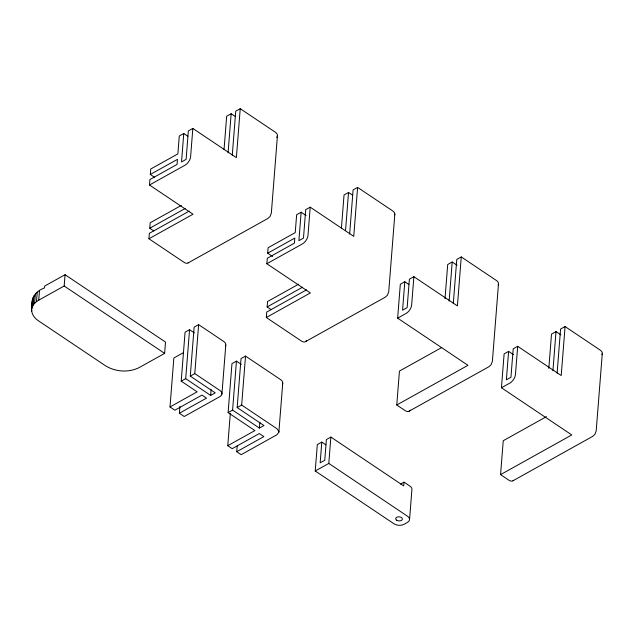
<?xml version="1.0" encoding="UTF-8"?>
<svg xmlns="http://www.w3.org/2000/svg" width="634" height="634" viewBox="0 0 634 634"><rect width="100%" height="100%" fill="white"/><g stroke="black" fill="none" stroke-linecap="round" stroke-linejoin="round"><path stroke-width="0.95" d="M31.7 311.191C30.353 300.175 33.879 291.672 44.562 287.923L44.713 286.037L65.056 274.704L165.529 342.091L164.634 353.392L139.203 367.562C128.726 372.855 115.428 371.936 105.506 365.778L38.523 320.852C34.101 318.022 30.519 312.887 31.993 307.427M32.461 299.684L32.144 305.54M31.724 309.107L32.968 297.647M32.223 307.062L33.206 305.113L33.943 295.698M33.206 305.113L34.632 303.29L35.377 293.875M34.632 303.29L36.495 301.633L37.232 292.219M36.495 301.633L38.737 300.175L39.474 290.76M38.737 300.175L64.169 286.005L65.056 274.704M188.678 262.452A7.164 4.169 60.9 0 1 184.106 262.357L148.935 238.772L193.021 214.213L149.481 185.009L149.909 179.549L177.037 164.436L177.441 159.348L150.313 174.461L154.419 177.219M150.313 174.461L150.741 169.001L177.869 153.888L179.279 135.993L183.765 133.497L187.878 136.247M148.935 238.772L149.37 233.312L189.13 211.162M153.824 230.95L149.767 228.224L150.195 222.764L181.316 205.424M183.765 133.497L181.53 161.932L186.111 159.38L188.346 130.945L192.839 128.44L236.379 157.644L240.231 108.676L275.394 132.26A7.164 4.383 4.5 0 1 276.662 137.427M225.561 345.823A7.164 4.383 4.5 0 0 223.754 341.488L198.632 324.64L194.781 373.608L219.895 390.457A7.164 4.383 4.5 0 1 219.832 396.662L184.232 416.498L179.374 413.241L206.502 398.128L201.977 395.093L174.849 410.206L169.999 406.949L173.851 357.988L183.178 352.789M192.839 128.44L190.612 156.685A7.164 3.836 -56.1 0 1 185.088 165.173L149.481 185.009M169.999 406.949L197.126 391.836L181.213 381.169L185.073 332.2L189.558 329.696L194.392 332.937M179.374 413.241L179.913 406.386M181.213 381.169L185.707 378.664L189.558 329.696M185.707 378.664L210.662 395.394L215.235 392.85L190.287 376.113L194.139 327.144L198.632 324.64M224.048 149.529L226.671 116.236L231.156 113.732L235.222 116.45M228.074 152.905L231.156 113.732M210.662 395.394L211.122 389.522M232.266 155.251L235.737 111.18L240.231 108.676M221.932 394.047L225.783 345.086M282.384 384.228A7.164 4.383 4.5 0 0 280.688 379.679L245.517 356.094L241.665 405.055L276.828 428.639L278.849 431.358A7.663 4.684 4.5 0 1 278.841 432.348L276.765 434.845L241.166 454.681L236.728 451.709L263.855 436.596L259.33 433.561L232.202 448.674L227.764 445.694L254.892 430.581L228.105 412.615L231.957 363.647L236.45 361.142L241.324 364.415M227.764 445.694L230.308 413.384M228.105 412.615L232.599 410.111L236.45 361.142M232.599 410.111L259.385 428.077L263.966 425.533L237.171 407.559L241.023 358.59L245.517 356.094M236.728 451.709L237.187 445.829M306.491 340.529A7.164 4.169 60.9 0 1 301.475 341.084L266.312 317.499L310.391 292.932L266.851 263.736L267.286 258.268L294.406 243.155L294.81 238.075L267.683 253.188L272.612 256.493M267.683 253.188L268.111 247.728L295.238 232.615L296.649 214.72L301.142 212.216L306.071 215.52M277.462 135.47L271.352 213.072L270.044 216.479L267.794 218.524L188.108 262.92M266.312 317.499L266.74 312.031L306.499 289.881M271.201 309.669L267.136 306.951L267.572 301.491L298.685 284.151M259.385 428.077L259.853 422.204M278.873 432.095L282.748 382.888M301.142 212.216L298.899 240.651L303.48 238.107L305.715 209.664L310.208 207.159L353.748 236.363L357.6 187.402L392.771 210.987A7.164 4.383 4.5 0 1 394.736 214.878M310.208 207.159L307.989 235.412A7.164 3.836 -56.1 0 1 302.458 243.892L266.851 263.736M409.564 519.428L411.934 489.297A7.164 4.383 4.5 0 0 409.873 486.08L404.009 482.149L403.715 485.921L330.877 437.064L328.8 463.43L407.504 516.219A7.164 4.383 4.5 0 1 407.44 522.416L404.048 524.31A7.164 4.383 4.5 0 1 393.936 523.771L315.233 470.983L317.309 444.616L321.803 442.112L325.892 444.862M321.803 442.112L320.17 462.828L324.751 460.284L326.383 439.568L330.877 437.064M341.417 228.256L344.04 194.955L348.534 192.451L352.591 195.177M345.53 230.649L348.534 192.451M349.643 233.97L353.106 189.899L357.6 187.402M394.831 214.197L388.721 291.791L387.422 295.206L385.171 297.243L305.485 341.647M410.15 410.063A7.164 4.169 60.9 0 1 405.142 410.61L396.765 404.999L467.979 365.319L397.645 318.149L400.316 284.254L404.809 281.75L408.914 284.5M404.809 281.75L402.566 310.184L407.147 307.633L409.382 279.198L413.875 276.693L457.415 305.897L461.267 256.928L496.438 280.513A7.164 4.383 4.5 0 1 498.134 285.062M396.765 404.999L399.436 371.096L441.787 347.495M413.875 276.693L411.656 304.946A7.164 3.836 -56.1 0 1 406.125 313.426L397.645 318.149M445.005 298.765L447.707 264.489L452.201 261.985L457.066 265.25M449.118 301.158L452.201 261.985M453.31 303.504L456.773 259.433L461.267 256.928M498.498 283.731L492.388 361.325L491.088 364.732L488.83 366.777L409.144 411.173M513.516 480.326A7.164 4.169 60.9 0 1 508.944 480.231L500.575 474.62L571.781 434.94L501.446 387.77L504.117 353.875L508.611 351.371L513.54 354.675M508.611 351.371L506.376 379.806L510.949 377.254L513.191 348.819L517.685 346.315L561.217 375.518L565.076 326.55L600.24 350.134A7.164 4.383 4.5 0 1 601.935 354.683M500.575 474.62L503.238 440.717L546.453 416.641M517.685 346.315L515.458 374.567A7.164 3.836 -56.1 0 1 509.926 383.047L501.446 387.77M548.814 368.386L551.509 334.11L556.002 331.606L560.876 334.871M552.919 370.779L556.002 331.606M557.112 373.125L560.583 329.054L565.076 326.55M602.3 353.352L596.19 430.946L594.89 434.353L592.639 436.398L512.954 480.794M149.767 228.224L185.207 208.483M267.136 306.951L302.577 287.202M190.287 376.113L194.781 373.608M237.171 407.559L241.665 405.055M315.233 470.983L328.8 463.43M400.625 484.043L404.009 482.149M64.169 286.005L164.634 353.392M396.67 520.189A3.344 2.045 4.5 0 0 402.265 519.571A3.344 2.045 4.5 0 0 398.2 516.845A3.344 2.045 4.5 0 0 396.67 520.189"/></g></svg>
